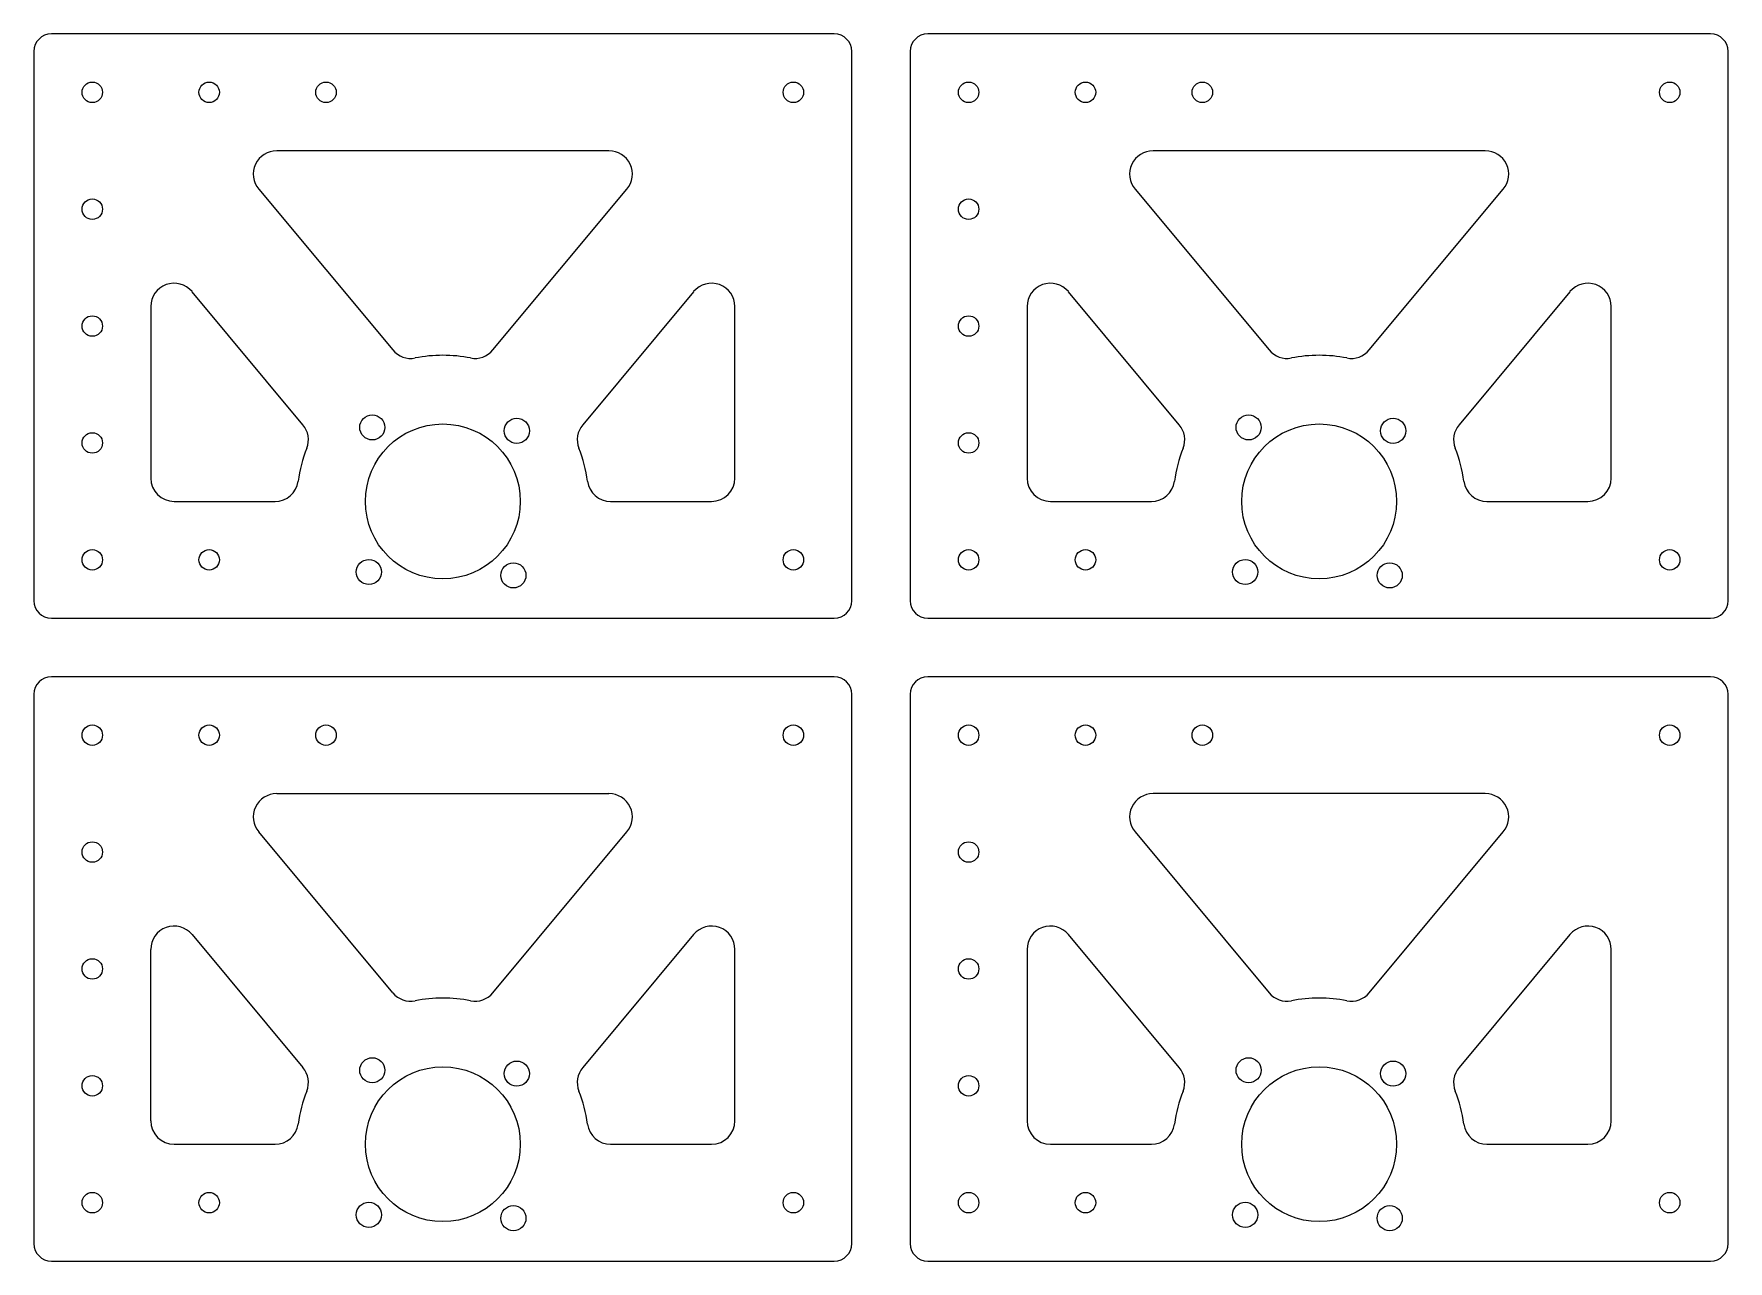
# Model space of a CAD drawing. Header units: millimetres. Extents: x -70 to 220, y -50 to 160.
import ezdxf

# ---------------------------------------------------------------- set-up
doc = ezdxf.new("R2010")
doc.units = ezdxf.units.MM

msp = doc.modelspace()

# ---------------------------------------------------------------- linework, layer by layer
at = {"color": 7, "linetype": 'Continuous', "lineweight": 25}
for p, q in [((67, 160), (-67, 160)), ((217, 160), (83, 160)), ((-70, 157), (-70, 63)), ((70, 63), (70, 157)), ((80, 157), (80, 63)), ((220, 63), (220, 157)), ((28.44, 140), (-28.44, 140)), ((178.44, 140), (121.56, 140)), ((-31.52, 133.44), (-8.58, 105.91)), ((8.58, 105.91), (31.52, 133.44)), ((118.48, 133.44), (141.42, 105.91)), ((158.58, 105.91), (181.52, 133.44)), ((-50, 113.33), (-50, 84)), ((-23.94, 93.11), (-42.93, 115.89)), ((42.93, 115.89), (23.94, 93.11)), ((50, 84), (50, 113.33)), ((100, 113.33), (100, 84)), ((126.06, 93.11), (107.07, 115.89)), ((192.93, 115.89), (173.94, 93.11)), ((200, 84), (200, 113.33)), ((-46, 80), (-28.72, 80)), ((28.72, 80), (46, 80)), ((104, 80), (121.28, 80)), ((178.72, 80), (196, 80)), ((-67, 60), (67, 60)), ((83, 60), (217, 60)), ((67, 50), (-67, 50)), ((217, 50), (83, 50)), ((-70, 47), (-70, -47)), ((70, -47), (70, 47)), ((80, 47), (80, -47)), ((220, -47), (220, 47)), ((-28.44, 30), (28.44, 30)), ((178.44, 30), (121.56, 30)), ((-8.58, -4.09), (-31.52, 23.44)), ((8.58, -4.09), (31.52, 23.44)), ((118.48, 23.44), (141.42, -4.09)), ((158.58, -4.09), (181.52, 23.44)), ((-42.93, 5.89), (-23.94, -16.89)), ((42.93, 5.89), (23.94, -16.89)), ((126.06, -16.89), (107.07, 5.89)), ((192.93, 5.89), (173.94, -16.89)), ((-50, -26), (-50, 3.33)), ((50, -26), (50, 3.33)), ((100, 3.33), (100, -26)), ((200, -26), (200, 3.33)), ((-46, -30), (-28.72, -30)), ((28.72, -30), (46, -30)), ((104, -30), (121.28, -30)), ((178.72, -30), (196, -30)), ((-67, -50), (67, -50)), ((83, -50), (217, -50))]:
    msp.add_line(p, q, dxfattribs=at)
for centre, radius in [((-60, 150), 1.75), ((-40, 150), 1.75), ((-20, 150), 1.75), ((60, 150), 1.75), ((90, 150), 1.75), ((110, 150), 1.75), ((130, 150), 1.75), ((210, 150), 1.75), ((-60, 130), 1.75), ((90, 130), 1.75), ((-60, 110), 1.75), ((90, 110), 1.75), ((-12.08, 92.66), 2.15), ((0, 80), 13.25), ((12.66, 92.08), 2.15), ((137.92, 92.66), 2.15), ((150, 80), 13.25), ((162.66, 92.08), 2.15), ((-60, 90), 1.75), ((90, 90), 1.75), ((-60, 70), 1.75), ((-40, 70), 1.75), ((-12.66, 67.92), 2.15), ((60, 70), 1.75), ((90, 70), 1.75), ((110, 70), 1.75), ((137.34, 67.92), 2.15), ((210, 70), 1.75), ((12.08, 67.34), 2.15), ((162.08, 67.34), 2.15), ((-60, 40), 1.75), ((-40, 40), 1.75), ((-20, 40), 1.75), ((60, 40), 1.75), ((90, 40), 1.75), ((110, 40), 1.75), ((130, 40), 1.75), ((210, 40), 1.75), ((-60, 20), 1.75), ((90, 20), 1.75), ((-60, 0), 1.75), ((90, 0), 1.75), ((-12.08, -17.34), 2.15), ((0, -30), 13.25), ((12.66, -17.92), 2.15), ((137.92, -17.34), 2.15), ((150, -30), 13.25), ((162.66, -17.92), 2.15), ((-60, -20), 1.75), ((90, -20), 1.75), ((-60, -40), 1.75), ((-40, -40), 1.75), ((-12.66, -42.08), 2.15), ((12.08, -42.66), 2.15), ((60, -40), 1.75), ((90, -40), 1.75), ((110, -40), 1.75), ((137.34, -42.08), 2.15), ((162.08, -42.66), 2.15), ((210, -40), 1.75)]:
    msp.add_circle(centre, radius, dxfattribs=at)
for centre, radius, start, end in [((-67, 157), 3, 90, 180), ((67, 157), 3, 0, 90), ((83, 157), 3, 90, 180), ((217, 157), 3, 0, 90), ((-28.44, 136), 4, 90, 219.8056), ((28.44, 136), 4, 320.1944, 90), ((121.56, 136), 4, 90, 219.8056), ((178.44, 136), 4, 320.1944, 90), ((-46, 113.33), 4, 39.8056, 180), ((46, 113.33), 4, 0, 140.1944), ((104, 113.33), 4, 39.8056, 180), ((196, 113.33), 4, 0, 140.1944), ((-5.5, 108.47), 4, 219.8056, 280.9398), ((0, 80), 25, 79.0602, 100.9398), ((5.5, 108.47), 4, 259.0602, 320.1944), ((144.5, 108.47), 4, 219.8056, 280.9398), ((150, 80), 25, 79.0602, 100.9398), ((155.5, 108.47), 4, 259.0602, 320.1944), ((-27.01, 90.55), 4, 338.6713, 39.8056), ((27.01, 90.55), 4, 140.1944, 201.3287), ((122.99, 90.55), 4, 338.6713, 39.8056), ((177.01, 90.55), 4, 140.1944, 201.3287), ((0, 80), 25, 158.6713, 172.0719), ((0, 80), 25, 7.9281, 21.3287), ((150, 80), 25, 158.6713, 172.0719), ((150, 80), 25, 7.9281, 21.3287), ((-46, 84), 4, 180, 270), ((-28.72, 84), 4, 270, 352.0719), ((28.72, 84), 4, 187.9281, 270), ((46, 84), 4, 270, 0), ((104, 84), 4, 180, 270), ((121.28, 84), 4, 270, 352.0719), ((178.72, 84), 4, 187.9281, 270), ((196, 84), 4, 270, 0), ((-67, 63), 3, 180, 270), ((67, 63), 3, 270, 0), ((83, 63), 3, 180, 270), ((217, 63), 3, 270, 0), ((-67, 47), 3, 90, 180), ((67, 47), 3, 0, 90), ((83, 47), 3, 90, 180), ((217, 47), 3, 0, 90), ((-28.44, 26), 4, 90, 219.8056), ((28.44, 26), 4, 320.1944, 90), ((121.56, 26), 4, 90, 219.8056), ((178.44, 26), 4, 320.1944, 90), ((-46, 3.33), 4, 39.8056, 180), ((46, 3.33), 4, 0, 140.1944), ((104, 3.33), 4, 39.8056, 180), ((196, 3.33), 4, 0, 140.1944), ((-5.5, -1.53), 4, 219.8056, 280.9398), ((0, -30), 25, 79.0602, 100.9398), ((5.5, -1.53), 4, 259.0602, 320.1944), ((144.5, -1.53), 4, 219.8056, 280.9398), ((150, -30), 25, 79.0602, 100.9398), ((155.5, -1.53), 4, 259.0602, 320.1944), ((-27.01, -19.45), 4, 338.6713, 39.8056), ((27.01, -19.45), 4, 140.1944, 201.3287), ((122.99, -19.45), 4, 338.6713, 39.8056), ((177.01, -19.45), 4, 140.1944, 201.3287), ((0, -30), 25, 158.6713, 172.0719), ((0, -30), 25, 7.9281, 21.3287), ((150, -30), 25, 158.6713, 172.0719), ((150, -30), 25, 7.9281, 21.3287), ((-46, -26), 4, 180, 270), ((46, -26), 4, 270, 0), ((104, -26), 4, 180, 270), ((196, -26), 4, 270, 0), ((-28.72, -26), 4, 270, 352.0719), ((28.72, -26), 4, 187.9281, 270), ((121.28, -26), 4, 270, 352.0719), ((178.72, -26), 4, 187.9281, 270), ((-67, -47), 3, 180, 270), ((67, -47), 3, 270, 0), ((83, -47), 3, 180, 270), ((217, -47), 3, 270, 0)]:
    msp.add_arc(centre, radius, start, end, dxfattribs=at)

doc.saveas('drawing.dxf')
